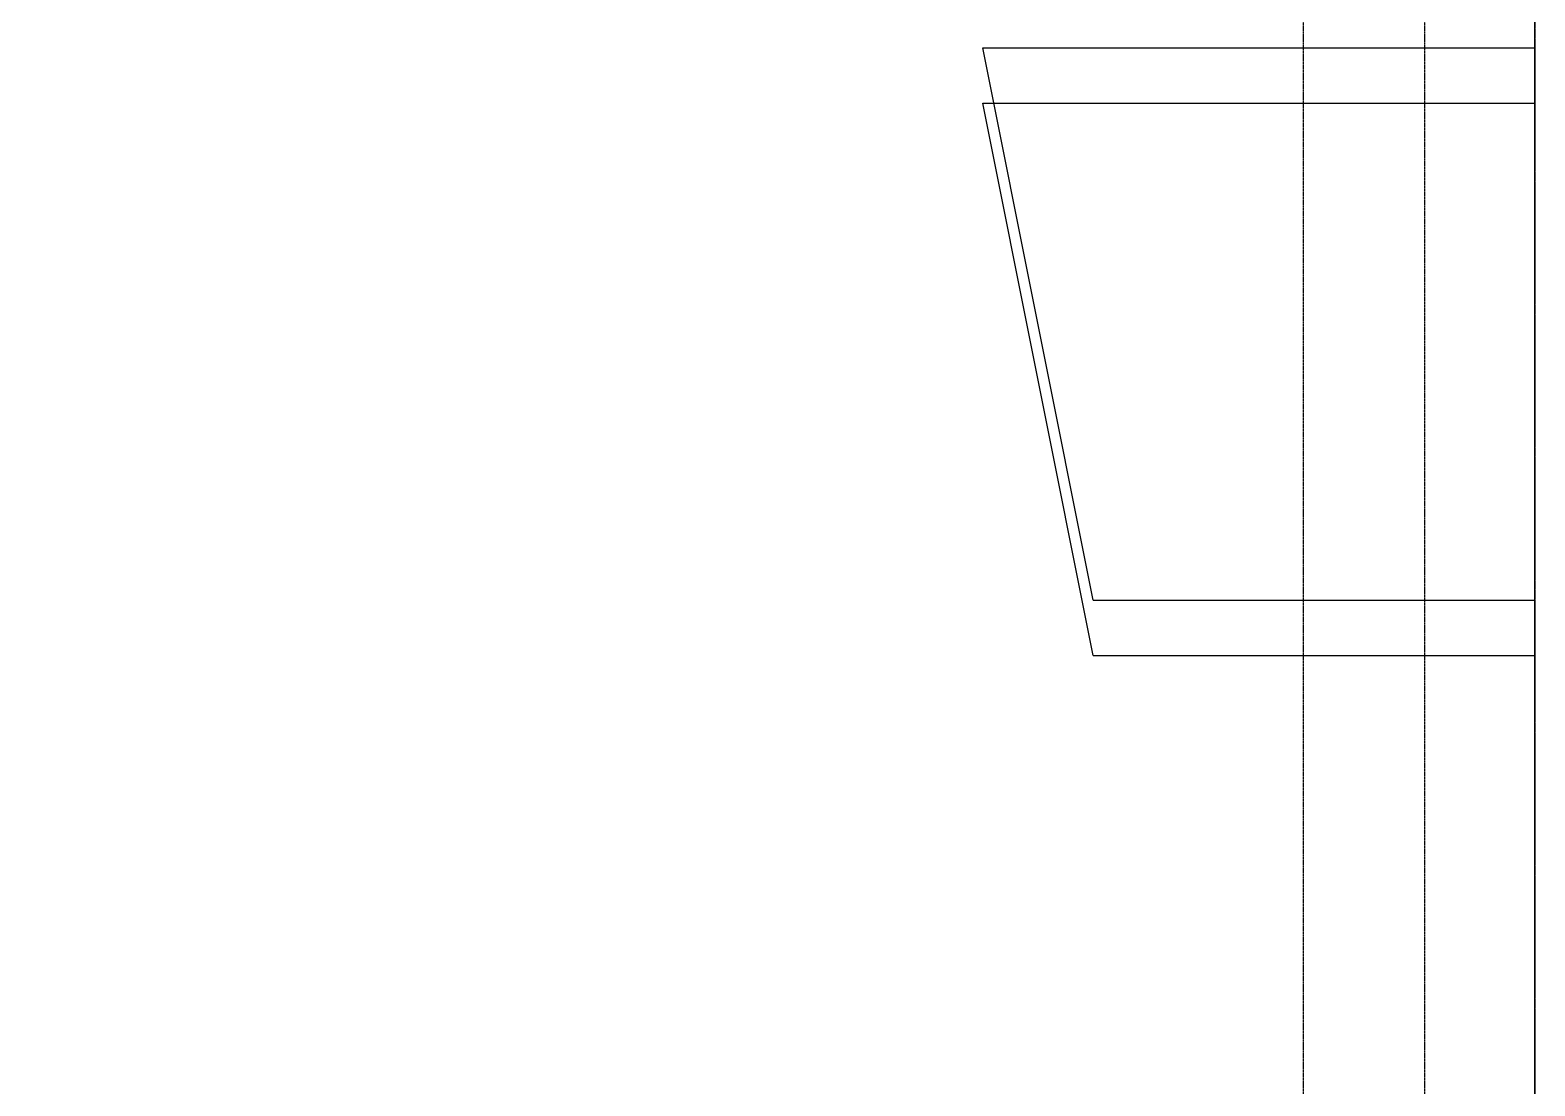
# Model space of a CAD drawing. Extents: x 220580 to 2027826, y -309201 to 71987.
# Drawn here: x 402285 to 403648, y -220619 to -219663 of the extents above; entities that cross this region are included whole.
import ezdxf

# ---------------------------------------------------------------- set-up
doc = ezdxf.new("R2010")
doc.units = 0
for name, pattern in [('20剖面图$0$DASH', [0.35, 0.25, -0.1]), ('20剖面图$0$DOTE', [2.42, 2, -0.2, 0.02, -0.2]), ('DASH', [0.35, 0.25, -0.1]), ('DOTE', [2.42, 2, -0.2, 0.02, -0.2])]:
    doc.linetypes.add(name, pattern=pattern)
for name, color, linetype in [('!ZN3-铝板幕墙-3', 3, 'Continuous'), ('20剖面图$0$A-AXIS-DOTE', 14, '20剖面图$0$DOTE'), ('20剖面图$0$A-LIN-V', 9, 'Continuous'), ('20剖面图$0$COLUMN', 9, 'Continuous'), ('A-AXIS-DOTE', 14, 'DOTE'), ('A-LIN-V', 9, 'Continuous'), ('COLUMN', 4, 'Continuous')]:
    doc.layers.add(name, color=color, linetype=linetype)

# ---------------------------------------------------------------- blocks, each defined once
blk = doc.blocks.new('5555rrrrrrrrrrr')
at = {"color": 6, "linetype": 'DASH'}
blk.add_lwpolyline([(-1626925, 568562.5), (-1636625, 568562.5), (-1636625, 574792.5), (-1626925, 574792.5), (-1626925, 568562.5)], dxfattribs=at)
at = {"layer": 'A-AXIS-DOTE'}
for p, q in [((-1627135, 575655), (-1627135, 568562.5)), ((-1627025, 575655), (-1627025, 568562.5))]:
    blk.add_line(p, q, dxfattribs=at)
at = {"layer": 'A-LIN-V'}
blk.add_line((-1627325, 572092.5), (-1626925, 572092.5), dxfattribs=at)
blk.add_lwpolyline([(-1627325, 572092.5), (-1627425, 572592.5), (-1626925, 572592.5)], dxfattribs=at)
blk = doc.blocks.new('20250828132035')
at = {"color": 6, "linetype": '20剖面图$0$DASH'}
blk.add_lwpolyline([(-600, 320), (-10300, 320), (-10300, 6550), (-600, 6550), (-600, 320)], dxfattribs=at)
at = {"layer": '20剖面图$0$A-AXIS-DOTE'}
for p, q in [((-810, 7412.5), (-810, 320)), ((-700, 7412.5), (-700, 320))]:
    blk.add_line(p, q, dxfattribs=at)
at = {"layer": '20剖面图$0$A-LIN-V'}
blk.add_line((-1000, 3850), (-600, 3850), dxfattribs=at)
blk.add_lwpolyline([(-1000, 3850), (-1100, 4350), (-600, 4350)], dxfattribs=at)
at = {"layer": '20剖面图$0$COLUMN'}
blk.add_line((-600, 50), (-600, 7380), dxfattribs=at)
blk = doc.blocks.new('A$Cd368c47f')
at = {"ltscale": 30}
blk.add_blockref('20250828132035', (200, 0), dxfattribs=at)

msp = doc.modelspace()

# ---------------------------------------------------------------- linework, layer by layer
at = {"layer": 'COLUMN'}
msp.add_line((403648.2, -224029), (403648.2, -216699), dxfattribs=at)

# ---------------------------------------------------------------- block references
at = {"layer": 'A-LIN-V'}
msp.add_blockref('5555rrrrrrrrrrr', (2030573.2, -792321.5), dxfattribs=at)

# ---------------------------------------------------------------- next in the draw order: block references
at = {"layer": '!ZN3-铝板幕墙-3', "ltscale": 2000}
msp.add_blockref('A$Cd368c47f', (404048.2, -224029), dxfattribs=at)

doc.saveas('drawing.dxf')
